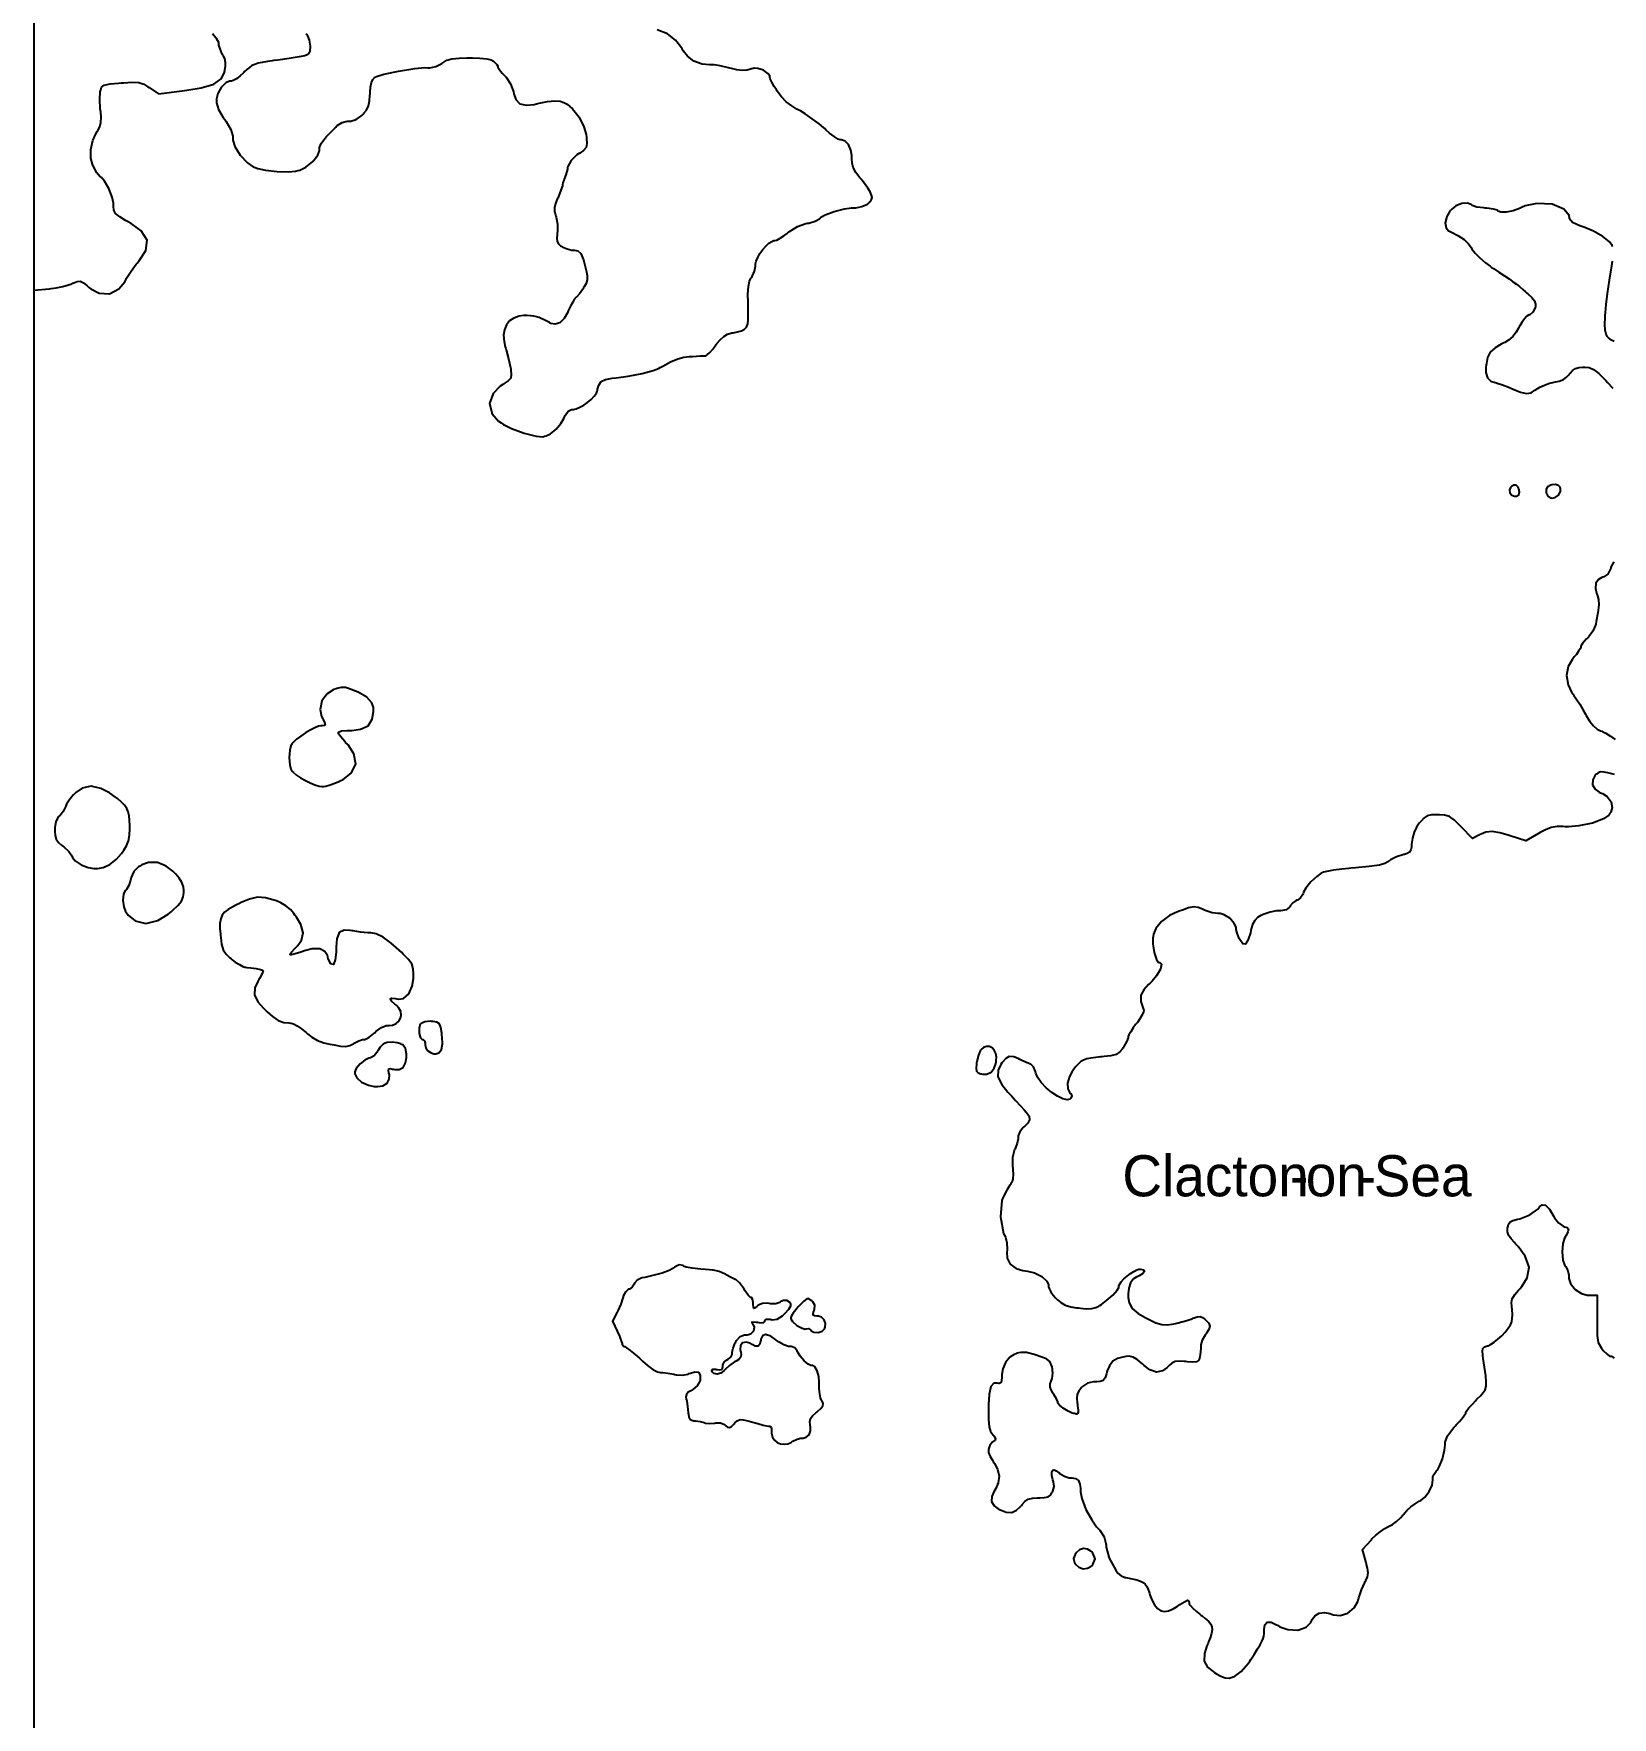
# Model space of a CAD drawing. Extents: x 0 to 24000, y 0 to 24000.
# Drawn here: x 0 to 2640, y 5774 to 8591 of the extents above; entities that cross this region are included whole.
import ezdxf

# ---------------------------------------------------------------- set-up
doc = ezdxf.new("R2010")
doc.units = 0
for name, color, linetype in [('01A-WaterbodyTidal', 7, 'Continuous'), ('01B-LandmassTidal', 7, 'Continuous'), ('xx-NamesPlacesXXX', 7, 'Continuous')]:
    doc.layers.add(name, color=color, linetype=linetype)

msp = doc.modelspace()

# ---------------------------------------------------------------- linework, layer by layer
at = {"layer": '01A-WaterbodyTidal'}
msp.add_lwpolyline([(0, 0), (24000, 0), (24000, 24000), (0, 24000)], close=True, dxfattribs=at)
at = {"layer": '01B-LandmassTidal'}
for points in [[(0, 8757.5), (0, 8161.3), (26.7, 8164), (29.5, 8164.2), (37.8, 8165.4), (48.9, 8167.6), (58.5, 8170.3), (63.8, 8172.2), (65.5, 8173), (67.3, 8173.9), (72.8, 8176.2), (78, 8176.7), (83.5, 8173.7), (89.7, 8168.6), (91.7, 8166.7), (95.5, 8163.5), (109.4, 8156.6), (126.9, 8155.6), (142.6, 8163.5), (152.4, 8175.2), (154.5, 8179.7), (155.4, 8181.6), (162.8, 8193.5), (171.3, 8205), (172.9, 8206.7), (177, 8211.6), (187.3, 8227.9), (189.8, 8245.3), (179.8, 8260.9), (162.9, 8273.2), (156.8, 8276.5), (153.5, 8278.3), (143.9, 8284), (136.8, 8289.7), (133.9, 8295.6), (133.3, 8301.9), (133.3, 8304), (133.3, 8307.3), (131.2, 8317), (125.8, 8331.4), (118.7, 8343.8), (113.5, 8350.1), (111.3, 8351.4), (110.5, 8351.8), (105.6, 8357.9), (100.4, 8367.1), (99.6, 8369), (98.2, 8372.2), (95.8, 8382.5), (95.7, 8396.8), (99.2, 8411.7), (104.1, 8423.1), (106.2, 8426.7), (107.4, 8428.6), (110.4, 8434.7), (112.5, 8442.1), (112.8, 8450.7), (112.1, 8459.2), (111.7, 8462), (111.4, 8465), (110.7, 8480.6), (111.3, 8493.3), (111.7, 8494.9), (112.1, 8496.5), (113.7, 8501.1), (118.1, 8504.6), (127.9, 8506.6), (141.7, 8507.9), (146.2, 8508.2), (150.7, 8508.6), (164.3, 8509.4), (175.6, 8508.8), (184, 8506.1), (191, 8501.9), (193.3, 8500.4), (208.6, 8489.8), (248.2, 8494.9), (256.2, 8495.9), (280.2, 8499.9), (301.2, 8506.2), (313.4, 8515.3), (318.6, 8524.8), (319.5, 8528.2), (319.9, 8530.1), (320.9, 8536), (321, 8542.4), (319.6, 8548.4), (317.3, 8553.3), (316.4, 8554.9), (315.5, 8556.4), (311.7, 8565.2), (309.7, 8571.6), (309.7, 8573.7), (309.7, 8575.7), (306.6, 8581.6), (299.2, 8590.6)], [(455.8, 8590.9), (456.7, 8589.4), (458, 8587.2), (460.6, 8579.9), (462.2, 8569.8), (461.6, 8561.1), (459.8, 8556.7), (458.7, 8556), (457.5, 8555.3), (453.5, 8553.8), (443.9, 8551.6), (427.5, 8549), (408.2, 8546.3), (401.8, 8545.5), (399.1, 8545.1), (390.8, 8544), (382.1, 8542.5), (375.2, 8541.1), (369.7, 8539.3), (365, 8537.2), (360.8, 8534.3), (356.5, 8530.6), (352.8, 8527.1), (351.6, 8525.9), (350.1, 8524.3), (345.3, 8520.1), (339.1, 8515.3), (333.6, 8512.1), (330.7, 8511), (329.7, 8511), (327.6, 8511), (321.2, 8508.2), (313.5, 8500.8), (307.9, 8490.4), (305.8, 8481.7), (305.8, 8478.8), (305.8, 8475.1), (309, 8464), (317.1, 8450.2), (319.5, 8447.1), (321.8, 8443.9), (329.9, 8430.2), (333.2, 8419.3), (333.2, 8415.7), (333.2, 8412.3), (336.6, 8401.8), (345.4, 8387.2), (357.4, 8374.7), (366.9, 8368), (370.5, 8366.7), (374.7, 8365.2), (387.8, 8362.3), (407.5, 8359.9), (426.4, 8359.6), (438.1, 8360.7), (441.8, 8361.6), (445.3, 8362.5), (455.1, 8367.5), (466.8, 8376.8), (475.1, 8387.6), (478.3, 8395.4), (478.3, 8398.1), (478.3, 8400.2), (481.1, 8406.7), (486.7, 8415), (488.1, 8416.5), (489.4, 8417.8), (497.6, 8426.2), (505.3, 8434.4), (506.5, 8435.7), (507.8, 8437.1), (515.9, 8442.1), (524.4, 8444.3), (527.3, 8444.3), (530.3, 8444.3), (539.3, 8447.1), (548.8, 8454), (550.8, 8456.1), (552.3, 8457.7), (556.5, 8462.9), (560, 8469.8), (561.9, 8478.3), (562.5, 8487.2), (562.6, 8490.2), (562.7, 8492.9), (563.3, 8501.2), (564.8, 8508.9), (567.1, 8514.1), (569.8, 8516.9), (570.8, 8517.6), (573.1, 8519.1), (585.4, 8522.7), (610.4, 8528), (637.7, 8532.2), (654, 8533.8), (659.4, 8533.7), (662.7, 8533.7), (672.8, 8535.9), (682.8, 8540.6), (684.5, 8541.9), (686, 8543.1), (691.2, 8546.2), (699.4, 8548.7), (711.4, 8549.9), (725, 8550.2), (729.6, 8550.2), (733.7, 8550.2), (746.1, 8549.9), (757.7, 8548.8), (765.3, 8546.9), (769, 8544.8), (769.9, 8543.9), (770.8, 8543.1), (774.4, 8539), (776.2, 8536.2), (776.2, 8535.3), (776.2, 8534.8), (777.2, 8533.1), (779.8, 8529.5), (783.7, 8524.8), (787.2, 8520.9), (788.4, 8519.6), (790, 8517.8), (797.5, 8506.6), (802.2, 8495.2), (802.5, 8493.3), (803, 8490), (806.3, 8480.6), (813.3, 8473.3), (824.5, 8471.1), (836.9, 8472.4), (840.9, 8473.3), (845.5, 8474.4), (859.3, 8477.1), (871.7, 8478.4), (880.6, 8477.5), (886.8, 8475.4), (888.7, 8474.5), (892.2, 8472.7), (901.2, 8464.9), (912.1, 8450.9), (920.3, 8434.6), (924, 8421.9), (924.4, 8417.6), (924.6, 8415), (925, 8406.9), (923.8, 8400.3), (919.5, 8395.3), (913.2, 8390.8), (911.1, 8389.4), (908.4, 8387.7), (899, 8378.7), (893.6, 8368.4), (893, 8365.9), (892.6, 8364.1), (889.8, 8354.5), (887.5, 8347.1), (887.2, 8346.3), (886.9, 8345.5), (885.3, 8341), (884.4, 8337.7), (884.4, 8336.5), (884.3, 8335.9), (881.8, 8328.6), (877.6, 8318), (876.6, 8315.7), (875.5, 8313.5), (872.7, 8306.5), (871, 8299.5), (871.3, 8293), (872.8, 8287.4), (873.4, 8285.5), (874.1, 8283.7), (876.2, 8271.8), (876.2, 8259.2), (875.8, 8256.9), (875.5, 8254.9), (874.9, 8248.7), (875.5, 8243), (877.8, 8238.9), (881.2, 8235.8), (882.5, 8235), (883.7, 8234.1), (892.2, 8230.5), (899.9, 8228.7), (902.4, 8228.7), (904.3, 8228.7), (910, 8227.5), (915.3, 8222.8), (919.5, 8212.5), (923, 8199.1), (924, 8194.6), (924.5, 8192.4), (925.6, 8185.8), (925.7, 8178.9), (923.8, 8172.5), (920.8, 8166.9), (919.7, 8165.2), (918.6, 8163.4), (912.8, 8155.3), (907.8, 8149.9), (907.1, 8149.5), (906.6, 8149.1), (904.8, 8146.8), (901.6, 8141.7), (897.9, 8134.9), (895.1, 8129.1), (894.2, 8127.2), (892.8, 8123.8), (887.5, 8114.3), (880.2, 8106.7), (872, 8104.4), (864.9, 8106), (862.9, 8107.2), (861.7, 8107.7), (854.7, 8111.1), (847.9, 8114.5), (846.8, 8115), (845.7, 8115.6), (836.3, 8117.9), (825.6, 8118.9), (822.1, 8118.9), (819.5, 8118.9), (811.8, 8117.9), (803.1, 8114.8), (796.1, 8110), (790.8, 8103.4), (787.4, 8095.4), (786, 8086), (786.7, 8075.5), (788.6, 8066.8), (789.5, 8064), (790.3, 8061.6), (794.2, 8046.7), (797.4, 8032.2), (797.8, 8029.9), (798.1, 8027.6), (798.8, 8020.6), (797.8, 8014.4), (793.5, 8009.6), (787, 8005.1), (784.8, 8003.7), (780.2, 8000.7), (768.3, 7988.5), (762.1, 7971.7), (766.7, 7954.8), (777.7, 7942.3), (782.1, 7939.4), (786, 7936.6), (799.1, 7930.2), (820.3, 7922.3), (840.5, 7917.5), (851.5, 7916.2), (854.6, 7917), (857.2, 7917.7), (864.4, 7921.4), (873.8, 7928.7), (881.9, 7938.4), (886.8, 7946.6), (887.9, 7949.6), (888.9, 7951.7), (894.2, 7959.1), (899.8, 7962.1), (901.7, 7962.1), (903, 7962.1), (907.1, 7963), (913.3, 7965.5), (920, 7969.1), (926.5, 7973.7), (932.5, 7978.7), (937.5, 7984), (941.1, 7989), (942.7, 7992.3), (942.8, 7993.5), (943.2, 7995.8), (945.2, 8002.6), (949.4, 8008.6), (956.6, 8012.3), (964.8, 8013.9), (967.5, 8014.3), (974.3, 8015), (994.5, 8017.9), (1017.7, 8022.2), (1035.9, 8027), (1045.1, 8030.3), (1047.9, 8031.9), (1052.1, 8034.4), (1065.1, 8041.4), (1077.1, 8046.9), (1087.5, 8049.6), (1096.6, 8050.5), (1099.6, 8050.7), (1102.3, 8050.8), (1114.7, 8051.5), (1121.6, 8051.9), (1123.9, 8051.9), (1124.5, 8052), (1126.6, 8053.5), (1130.8, 8057.4), (1135.9, 8063), (1139.9, 8068.2), (1141.2, 8069.9), (1142.8, 8072.1), (1148, 8078.4), (1154.2, 8084.2), (1160.6, 8087.9), (1166, 8089.6), (1167.8, 8089.9), (1170.1, 8090.3), (1177.1, 8091.7), (1184, 8093.6), (1189, 8096.2), (1192.3, 8099.8), (1194.2, 8105.1), (1195.1, 8112.6), (1195.2, 8122.8), (1195, 8132.8), (1194.9, 8136.2), (1194.8, 8140.8), (1194.7, 8154.6), (1195.5, 8167.5), (1197.4, 8176.3), (1199.7, 8181.4), (1200.8, 8182.8), (1201.7, 8184.3), (1205.4, 8193.5), (1207.5, 8201.7), (1207.5, 8204.4), (1207.5, 8205.8), (1208.4, 8209.9), (1210.9, 8216.3), (1214.7, 8222.9), (1219.3, 8229.4), (1224.4, 8235.3), (1229.6, 8240), (1234.5, 8243.2), (1237.7, 8244.4), (1238.8, 8244.4), (1239.8, 8244.4), (1242.8, 8245.4), (1248.4, 8248.3), (1254.9, 8252.5), (1260, 8256.3), (1261.6, 8257.7), (1264, 8259.7), (1277.7, 8267.9), (1291.5, 8273), (1294.1, 8273.4), (1296.3, 8273.8), (1307, 8276.9), (1314.3, 8280.8), (1314.9, 8281.6), (1316.3, 8283.5), (1323.7, 8287.6), (1338.7, 8293.2), (1356, 8297.6), (1367.8, 8299.3), (1371.7, 8299.3), (1375.1, 8299.3), (1385.2, 8301.4), (1394.6, 8305.6), (1396, 8306.7), (1396.9, 8307.5), (1399.4, 8309.9), (1401.5, 8313.1), (1402.2, 8316.6), (1401.5, 8320.7), (1399.1, 8325.8), (1395.2, 8332.1), (1389.5, 8339.9), (1383.8, 8347.1), (1381.9, 8349.5), (1380.1, 8351.7), (1375.1, 8358.6), (1370.9, 8366.5), (1368.8, 8374.4), (1368.2, 8381.3), (1368.2, 8383.6), (1368.2, 8386.6), (1366.8, 8395.7), (1363, 8405), (1357.1, 8410.9), (1351.3, 8413), (1349.4, 8413), (1348.3, 8413), (1345.3, 8414.4), (1338.9, 8418.4), (1331.2, 8424.4), (1325, 8429.8), (1323.1, 8431.8), (1320.8, 8433.9), (1313.5, 8439.9), (1302.1, 8448.4), (1290.3, 8456.3), (1282.3, 8461.3), (1279.6, 8462.7), (1276.6, 8464.3), (1268, 8469.7), (1258.6, 8476.8), (1250.7, 8484.9), (1245.2, 8492), (1243.5, 8494.5), (1242.2, 8496.5), (1238.6, 8502.5), (1234.6, 8509.7), (1231.9, 8515.2), (1231, 8517.6), (1231, 8518.4), (1231, 8519.9), (1227.9, 8524.1), (1220.4, 8529.3), (1211.3, 8532.5), (1205, 8533.1), (1203.1, 8532.5), (1200.7, 8531.7), (1193.1, 8529.7), (1184.8, 8528.9), (1175.8, 8530), (1167.2, 8532.1), (1164.3, 8532.9), (1161.9, 8533.7), (1148.4, 8536.8), (1138.3, 8538.4), (1134.9, 8538.4), (1130.6, 8538.4), (1117.8, 8539.8), (1104.3, 8544.4), (1093.6, 8552.8), (1086.3, 8562.1), (1084.4, 8565.4), (1082, 8569.3), (1073.6, 8579.9), (1060.3, 8590.1), (1042.6, 8596.8)], [(2640.7, 8234.2), (2640.1, 8236.5), (2635.5, 8242.5), (2624.7, 8251.4), (2609.1, 8260), (2594.4, 8266.2), (2589.4, 8267.9), (2585.8, 8269.1), (2573.9, 8274.9), (2568.8, 8281), (2568.6, 8282.4), (2568, 8286.3), (2559.2, 8297), (2539.6, 8305.4), (2514.3, 8306.7), (2494.3, 8302.4), (2488.2, 8299.7), (2484.9, 8298.1), (2474.7, 8294.4), (2462.8, 8291.8), (2453.7, 8291.8), (2449.3, 8293.5), (2448.6, 8294.6), (2448.3, 8295.1), (2441.7, 8297.2), (2430.5, 8298.7), (2427.8, 8298.9), (2425.3, 8299), (2413.6, 8300.5), (2406, 8303), (2405.5, 8303.6), (2404, 8304.9), (2397.9, 8307.3), (2388.5, 8306.7), (2378.7, 8302.5), (2371.7, 8297.1), (2369.8, 8294.9), (2367.9, 8292.6), (2363.4, 8284.6), (2360.9, 8274.3), (2362.3, 8265.6), (2366.2, 8260.9), (2367.9, 8260.1), (2371.5, 8258.3), (2382.2, 8252.8), (2392.4, 8246.1), (2399.8, 8239), (2404.3, 8232.9), (2405.5, 8230.6), (2406.6, 8228.8), (2410.8, 8223.6), (2418.6, 8215.6), (2428, 8207.4), (2435.8, 8201.5), (2438.4, 8199.7), (2441.4, 8197.7), (2450.5, 8191.8), (2460.2, 8185.4), (2467.9, 8180.2), (2474.2, 8175.7), (2479.8, 8171.6), (2485, 8167.5), (2490.5, 8162.8), (2495.3, 8158.7), (2496.8, 8157.3), (2499, 8155.4), (2505.5, 8149.4), (2510.3, 8143.5), (2511.9, 8138.2), (2511.7, 8133.7), (2511.3, 8132.3), (2510.9, 8130.9), (2507.3, 8124.6), (2502.2, 8120.4), (2501.1, 8120.1), (2500.2, 8119.8), (2497.6, 8117.9), (2493.4, 8113.4), (2488.8, 8107.2), (2485.6, 8101.9), (2484.7, 8100.1), (2483.5, 8097.8), (2479.5, 8091), (2473.7, 8083.8), (2466.7, 8077.8), (2460.3, 8073.9), (2458, 8072.7), (2454.5, 8070.9), (2444.2, 8065), (2436.1, 8057.9), (2431.8, 8049), (2429.8, 8039.1), (2429.4, 8035.8), (2429, 8032.8), (2428.8, 8023.5), (2431.3, 8014.8), (2437.1, 8009.3), (2444.2, 8006.8), (2446.7, 8006.4), (2447.6, 8006.2), (2456.7, 8003.4), (2468.3, 7998.9), (2470.6, 7997.8), (2474.6, 7996.1), (2486.7, 7991.1), (2496.9, 7988.5), (2504.5, 7990), (2510.9, 7994), (2512.9, 7995.4), (2514.4, 7996.5), (2519.3, 7999.3), (2527.1, 8002.8), (2535.4, 8005.7), (2541.1, 8007.3), (2543.1, 8007.6), (2545.3, 8007.9), (2551.7, 8009.4), (2558.5, 8012.1), (2563.9, 8016), (2567.5, 8019.9), (2568.6, 8021.3), (2569.7, 8022.8), (2573.5, 8026.9), (2578.5, 8030.4), (2584.5, 8032.2), (2590.5, 8032.7), (2592.5, 8032.7), (2594.7, 8032.7), (2601.4, 8032), (2609, 8029), (2617.6, 8022.3), (2626.5, 8013.4), (2629.3, 8010.3), (2632.3, 8007.2), (2641.1, 7997.5)], [(2643.6, 8075.8), (2639.2, 8077.9), (2633.9, 8081.9), (2632.9, 8082.9), (2631.9, 8083.9), (2629.8, 8087.8), (2628.2, 8094.5), (2627.9, 8104.5), (2628.3, 8115.6), (2628.6, 8119.3), (2628.8, 8123.9), (2629.9, 8137.4), (2632, 8155.8), (2635.4, 8178.5), (2639.3, 8202), (2640.7, 8209.9)], [(2642.9, 7707.2), (2638.1, 7698.3), (2637.6, 7696.3), (2637, 7694.2), (2632.7, 7686.3), (2626.3, 7681.8), (2624.6, 7681.4), (2622.6, 7680.9), (2617.1, 7677.6), (2613, 7671.2), (2612.2, 7662.5), (2613.9, 7654.5), (2614.8, 7652), (2615.6, 7650.2), (2617.2, 7644.2), (2617.8, 7635), (2616.3, 7621.9), (2613.5, 7607.4), (2612.5, 7602.6), (2612.2, 7601), (2607.5, 7590.8), (2600.3, 7580.9), (2598.8, 7579.5), (2597.2, 7578), (2590.7, 7570.5), (2587.4, 7565.8), (2587.4, 7564.2), (2587.4, 7563.5), (2586.5, 7561.5), (2584, 7557.3), (2580.3, 7552.1), (2576.8, 7547.9), (2575.6, 7546.6), (2572.9, 7543.3), (2566.7, 7532.1), (2563.6, 7516.9), (2566.3, 7501.3), (2572.2, 7489), (2574.9, 7485.4), (2576.2, 7483.6), (2580.1, 7478), (2586, 7468.7), (2591.8, 7458.9), (2595.6, 7452.1), (2596.8, 7449.7), (2598.2, 7447.2), (2602.9, 7439.8), (2608.8, 7432.5), (2615.2, 7427.3), (2620.7, 7424.3), (2622.7, 7423.5), (2624.4, 7422.8), (2629.4, 7420.2), (2637.2, 7415.5), (2644.9, 7410)], [(2644.1, 7351.5), (2637.4, 7352.8), (2635.2, 7353.3), (2633.1, 7353.8), (2626.7, 7355.2), (2620.9, 7355.5), (2616.7, 7354.1), (2613.7, 7351.8), (2612.9, 7351), (2611.2, 7349.1), (2607.5, 7342.2), (2607.1, 7334), (2611.5, 7326.6), (2618.3, 7321.9), (2620.7, 7320.8), (2623.7, 7319.6), (2631.8, 7314.2), (2638.3, 7305.7), (2639.9, 7296.1), (2637.8, 7288.4), (2636.4, 7286.3), (2634.5, 7283.4), (2625.4, 7277.3), (2607, 7269.9), (2584.6, 7265.1), (2567.3, 7263.7), (2561.5, 7263.9), (2558.2, 7264), (2548.3, 7264), (2538.1, 7262.5), (2528.5, 7258.9), (2519.7, 7254.2), (2516.8, 7252.5), (2495.7, 7240), (2471, 7248.2), (2466.3, 7249.8), (2452.3, 7253.8), (2439.2, 7256), (2428.9, 7254.7), (2420.9, 7251.5), (2418.4, 7250.2), (2406.3, 7244.3), (2387.5, 7263.9), (2384.8, 7266.7), (2376.4, 7275), (2368.2, 7281), (2359.9, 7283.4), (2351.5, 7283.9), (2348.7, 7283.9), (2346, 7283.9), (2338.1, 7283.5), (2330.9, 7281.8), (2325.1, 7278.1), (2320.6, 7273.4), (2319.3, 7271.8), (2317.5, 7269.7), (2312.9, 7263.3), (2308.7, 7254.7), (2306.1, 7244.6), (2304.7, 7234.4), (2304.4, 7231), (2304.2, 7229.5), (2303.3, 7225.2), (2301.1, 7221.3), (2297.3, 7218.9), (2292.9, 7217.6), (2291.4, 7217.2), (2289.7, 7216.9), (2279.5, 7213.2), (2269.4, 7208.2), (2267.9, 7207.1), (2265.9, 7205.8), (2259.9, 7202.3), (2250.7, 7199.5), (2233.9, 7197.3), (2210.9, 7195.2), (2203.2, 7194.5), (2199.4, 7194.2), (2188, 7192.9), (2174.1, 7191), (2162.9, 7189), (2157.5, 7187.7), (2156.2, 7187.1), (2153.5, 7185.9), (2146.3, 7180.8), (2136.3, 7171.6), (2128, 7161.3), (2123.9, 7154.3), (2123.2, 7151.8), (2122.8, 7150.6), (2119, 7145), (2113.7, 7141.1), (2112.6, 7140.8), (2111.7, 7140.4), (2106.2, 7136.7), (2101.8, 7131.7), (2101.3, 7130.6), (2100.5, 7129.3), (2094.6, 7125), (2085.5, 7123.2), (2082.5, 7123.2), (2078.9, 7123.2), (2068.2, 7121.1), (2056.1, 7117.1), (2054.2, 7116.1), (2052.4, 7115.2), (2047.1, 7112), (2042.2, 7107.1), (2038.7, 7100.3), (2036.4, 7092.8), (2035.8, 7090.2), (2034.9, 7086.4), (2031.3, 7075), (2027, 7067.6), (2022.5, 7067.9), (2018.4, 7073.4), (2017.4, 7075.4), (2016.5, 7077), (2012.9, 7085.7), (2011.1, 7091.8), (2011.1, 7093.8), (2011.1, 7095.9), (2008, 7102.2), (2000.5, 7110.6), (1991.1, 7116.7), (1984.5, 7118.8), (1982.5, 7118.5), (1981.2, 7118.4), (1971.3, 7120), (1959.5, 7123.8), (1957.4, 7124.8), (1955, 7125.8), (1947.9, 7128.7), (1940.4, 7129.8), (1931.5, 7128.1), (1921.2, 7124.4), (1917.8, 7123.2), (1913.2, 7121.5), (1899.8, 7115.1), (1886.2, 7105.3), (1877.1, 7093.8), (1873, 7083.9), (1872.3, 7080.4), (1871.8, 7077.4), (1872.1, 7067.8), (1874.3, 7053.5), (1878.1, 7041.8), (1881.4, 7036.9), (1882.5, 7036.9), (1883.5, 7036.9), (1886.4, 7033.7), (1884.6, 7025.6), (1878.1, 7014.5), (1870.5, 7005.2), (1867.6, 7002.4), (1864.8, 6999.8), (1856.9, 6991.2), (1851.9, 6981.9), (1852, 6971.7), (1855, 6961.5), (1856.3, 6958.1), (1856.5, 6957.3), (1856.1, 6954.4), (1854.1, 6949), (1850.1, 6942.2), (1846, 6936.5), (1844.5, 6934.6), (1843.1, 6932.9), (1839.2, 6927.6), (1834.8, 6920.9), (1831.9, 6915.6), (1830.8, 6913.1), (1830.8, 6912.3), (1830.8, 6910.5), (1828.2, 6905), (1823.3, 6896.1), (1822.2, 6894.2), (1820.9, 6892.4), (1816.6, 6887), (1810.7, 6882.8), (1801.6, 6880.5), (1790.6, 6879.2), (1786.9, 6878.9), (1784.3, 6878.7), (1776.4, 6878), (1768.1, 6876.8), (1761.5, 6875.4), (1756.1, 6873.5), (1751.6, 6870.9), (1747.4, 6867.3), (1743.3, 6862.6), (1739.8, 6858.1), (1738.6, 6856.6), (1736.8, 6854.1), (1732.3, 6845.7), (1729.3, 6834.9), (1729.7, 6825.4), (1732.2, 6819.5), (1733.5, 6818.2), (1734.4, 6817.3), (1736.2, 6813.6), (1734.7, 6809.9), (1733.9, 6809.2), (1733, 6808.2), (1728.6, 6807.1), (1721.1, 6808.5), (1712.2, 6812.8), (1702.7, 6819.1), (1693.5, 6827.1), (1685.3, 6836), (1679.1, 6845.1), (1676, 6851.6), (1675.5, 6853.8), (1675.2, 6855.4), (1672.1, 6862.4), (1667.8, 6866.6), (1666.9, 6866.8), (1665.9, 6867.1), (1658.8, 6870), (1650.7, 6873.8), (1649.3, 6874.6), (1646.8, 6875.9), (1639.1, 6878.9), (1631.7, 6879.5), (1625.7, 6876.2), (1620.9, 6870.7), (1619.5, 6868.7), (1617.5, 6866), (1613, 6856.7), (1612.6, 6845.5), (1619.2, 6832.7), (1629.5, 6819.9), (1633.2, 6815.8), (1635.4, 6813.4), (1642.2, 6806), (1650.3, 6797), (1656.7, 6790), (1659.8, 6786.5), (1660.6, 6785.6), (1661.9, 6784.2), (1664.8, 6779.4), (1665.5, 6773.7), (1662.7, 6768), (1658, 6763.1), (1656.3, 6761.7), (1654.9, 6760.7), (1649.2, 6753.5), (1646.5, 6746.7), (1646.5, 6744.5), (1646.5, 6741.9), (1644.7, 6734.2), (1641.4, 6725.2), (1640.6, 6723.7), (1639.7, 6721.7), (1637, 6710.4), (1637.1, 6695.9), (1637.5, 6692.3), (1637.7, 6689.9), (1638.2, 6682.4), (1637.9, 6675), (1636.4, 6669.5), (1634.4, 6666.2), (1633.6, 6665.3), (1632.8, 6664.4), (1627.4, 6656), (1621.9, 6645.1), (1621, 6642.9), (1619.3, 6638.6), (1616.8, 6611.1), (1622.3, 6583.1), (1624.6, 6578.6), (1625.3, 6577.3), (1627.8, 6567.7), (1628.3, 6557.3), (1628.1, 6555.5), (1627.6, 6552.3), (1628.2, 6542.1), (1633.2, 6531.9), (1643.2, 6524.9), (1654.4, 6521.5), (1658.3, 6521), (1662.2, 6520.5), (1673.8, 6517.3), (1686.3, 6511.3), (1694.5, 6503.7), (1697.5, 6497.3), (1697.5, 6495.1), (1697.5, 6494.1), (1698.5, 6491.1), (1701.3, 6485.8), (1705.4, 6480), (1709.1, 6475.7), (1710.4, 6474.4), (1712.2, 6472.6), (1717.8, 6467.8), (1725.4, 6463.4), (1734.7, 6460.6), (1744.4, 6459.1), (1747.7, 6458.7), (1750.8, 6458.3), (1760.4, 6457.5), (1769.6, 6457.7), (1776.6, 6459.3), (1781.5, 6461.7), (1783, 6462.6), (1786, 6464.6), (1794.6, 6471.1), (1804.9, 6480.2), (1812.3, 6488.5), (1815.1, 6492.9), (1815.1, 6494.3), (1815.1, 6495.3), (1816.2, 6498), (1819.1, 6502.4), (1823.4, 6507.2), (1828.7, 6512), (1834.4, 6516.3), (1840.1, 6520), (1845.3, 6522.5), (1848.5, 6523.4), (1849.6, 6523.4), (1851.3, 6523.4), (1856.2, 6522.3), (1857.9, 6519.7), (1854.8, 6515.9), (1848.9, 6512.5), (1846.9, 6511.6), (1844.9, 6510.8), (1839.4, 6507.2), (1834.4, 6500.8), (1831.6, 6491.6), (1830.8, 6482.2), (1830.8, 6479.1), (1830.8, 6476.2), (1832.2, 6467.4), (1837.3, 6458.1), (1847.3, 6449.6), (1859.2, 6442.7), (1863.3, 6440.7), (1866.7, 6438.9), (1877, 6434), (1886.7, 6430.8), (1895.7, 6430.4), (1904.4, 6431.8), (1907.2, 6432.4), (1909.9, 6432.9), (1924.6, 6436.7), (1937.6, 6440.8), (1939.4, 6441.4), (1941, 6442.2), (1946.2, 6444), (1951, 6444.5), (1955.1, 6442.9), (1958.7, 6440.2), (1959.7, 6439.1), (1961.3, 6437.8), (1965.5, 6433.2), (1967.4, 6428.3), (1965.6, 6422.6), (1961.6, 6416.7), (1960.1, 6414.8), (1959.1, 6413.4), (1954.6, 6404.7), (1952.3, 6397), (1952.3, 6394.4), (1952.3, 6392), (1951.6, 6384.7), (1950.2, 6376.8), (1949.9, 6375.6), (1949.6, 6374.4), (1948, 6370.8), (1944.8, 6368.4), (1938.4, 6368), (1930, 6368.6), (1927.2, 6368.9), (1924.5, 6369.2), (1916.2, 6369.8), (1909, 6369.1), (1903.5, 6366.4), (1899.2, 6362.5), (1897.8, 6361.1), (1895.7, 6358.9), (1888.1, 6353.5), (1878.1, 6351.6), (1867, 6355.3), (1857.2, 6362.3), (1854.3, 6365), (1852.2, 6366.9), (1845.6, 6372.5), (1838.8, 6376.5), (1832.4, 6377.9), (1826.4, 6377.5), (1824.5, 6377.2), (1821.6, 6376.6), (1812.9, 6374.2), (1804.9, 6369.6), (1799.2, 6362), (1795.6, 6353.4), (1794.7, 6350.5), (1794.1, 6348.4), (1792, 6342.1), (1788.8, 6337.6), (1783.9, 6335.6), (1777.9, 6335.2), (1775.9, 6335.2), (1772.6, 6335.2), (1762.8, 6333), (1754, 6327.2), (1752.4, 6325.4), (1751.2, 6324.1), (1747.9, 6319.8), (1745.5, 6314.4), (1744.9, 6307.5), (1745.4, 6300.4), (1745.7, 6298), (1746.1, 6295.4), (1747.1, 6287.9), (1746.8, 6282.8), (1744.4, 6281.3), (1740.6, 6281.9), (1739.4, 6282.3), (1737, 6283), (1730, 6286.1), (1721.6, 6291), (1715.5, 6296.1), (1713.2, 6299.2), (1713.2, 6300.3), (1713.2, 6301.9), (1710.9, 6306.5), (1706.4, 6314), (1705.3, 6315.6), (1704.3, 6317), (1701.6, 6321.5), (1699.9, 6326.5), (1700.1, 6331.6), (1701.6, 6336.4), (1702.2, 6337.9), (1703.2, 6340.7), (1704.7, 6349.5), (1703.6, 6360.2), (1699.4, 6368.9), (1694.3, 6373.3), (1692.4, 6374), (1687.7, 6375.8), (1673.4, 6380.7), (1660.3, 6384.2), (1650.8, 6384.5), (1644.5, 6383.1), (1642.6, 6382.2), (1639.9, 6381.1), (1632.6, 6376.2), (1625.3, 6367.7), (1620.7, 6357), (1619.1, 6347.7), (1619.1, 6344.6), (1619.1, 6342), (1617.9, 6334.1), (1614.6, 6332.2), (1614, 6332.4), (1612.2, 6333.1), (1606.1, 6333.2), (1601, 6327.5), (1598.1, 6314), (1597.2, 6297), (1597.1, 6291.3), (1597.1, 6286.5), (1597.1, 6271.9), (1598.1, 6259.6), (1600.4, 6251.9), (1603.4, 6247.5), (1604.6, 6246.2), (1605.7, 6244.9), (1608.8, 6239.8), (1608.3, 6237.2), (1608.1, 6237.2), (1606.9, 6237.2), (1603.2, 6234.4), (1599.3, 6228.8), (1598.7, 6227.4), (1598.1, 6226.1), (1596.9, 6221.9), (1597.1, 6216.7), (1599.7, 6210.5), (1603.6, 6204), (1605, 6201.9), (1606.9, 6198.8), (1611.9, 6189), (1614.7, 6177.5), (1613.1, 6166.2), (1609, 6156.7), (1607.3, 6153.7), (1605.8, 6151.2), (1602.5, 6143.2), (1602.2, 6134.7), (1606.5, 6127.7), (1613.1, 6122.8), (1615.6, 6121.5), (1618.2, 6120.2), (1626.6, 6117), (1635.8, 6116.5), (1644, 6120.2), (1650.2, 6126), (1652, 6128.2), (1653.4, 6129.9), (1657.8, 6134.8), (1663.4, 6138.6), (1670.4, 6140.5), (1678.1, 6141.1), (1680.6, 6141.1), (1683, 6141.1), (1690.3, 6141.5), (1696.6, 6142.9), (1700.7, 6145.8), (1703.1, 6149.3), (1703.8, 6150.6), (1704.6, 6152.2), (1706.6, 6160.2), (1705.5, 6168.1), (1704.9, 6169.7), (1704.3, 6171.1), (1702.8, 6178.5), (1703.1, 6184.4), (1703.4, 6185), (1703.6, 6185.7), (1704.8, 6187.6), (1706.9, 6188), (1710.4, 6186.4), (1714.3, 6183.7), (1715.5, 6182.7), (1717, 6181.5), (1725.4, 6176.8), (1732.1, 6174.5), (1734.3, 6174.5), (1736.3, 6174.5), (1742.4, 6173.5), (1747.4, 6170.3), (1750, 6164.2), (1750.8, 6157.2), (1750.8, 6154.9), (1750.8, 6151.1), (1753.3, 6139.7), (1760, 6121.8), (1769.7, 6104.2), (1777.8, 6092.8), (1781, 6089.4), (1783.1, 6087), (1790.3, 6076), (1793.4, 6064.5), (1793.5, 6062), (1793.7, 6058.6), (1798.9, 6040.4), (1810, 6019.8), (1813.1, 6015.3), (1813.7, 6014.5), (1818.8, 6010.7), (1825.5, 6008), (1826.9, 6007.8), (1829.4, 6007.4), (1837, 6005.8), (1844.9, 6003.9), (1851, 6001.8), (1855.6, 5999.4), (1859, 5996.4), (1861.7, 5992.6), (1863.9, 5987.8), (1865.6, 5983.1), (1866.1, 5981.6), (1867, 5978.8), (1870.4, 5970.4), (1874.8, 5961.9), (1879.7, 5955.8), (1885.1, 5952.3), (1891.1, 5951), (1897.9, 5952.1), (1905.7, 5955.4), (1912.5, 5959.4), (1914.7, 5960.8), (1917.1, 5962.5), (1924.6, 5967.3), (1930, 5970), (1932.2, 5969), (1932.7, 5965.8), (1932.7, 5964.7), (1932.7, 5963.9), (1934.3, 5961.4), (1938.5, 5956.5), (1944.8, 5950.7), (1950.4, 5946.2), (1952.3, 5944.7), (1954.1, 5943.4), (1959.6, 5939.3), (1965, 5934.5), (1968.7, 5930), (1970.7, 5925.3), (1971.1, 5920.1), (1970.1, 5914.1), (1967.7, 5906.7), (1965, 5899.9), (1964.1, 5897.7), (1962.2, 5893.5), (1958, 5880.4), (1957.6, 5867.7), (1963.4, 5857.7), (1972.5, 5850.3), (1975.8, 5848.3), (1978.3, 5846.8), (1985.8, 5842.6), (1993, 5839.8), (1999.3, 5839.6), (2004.7, 5841), (2006.4, 5841.6), (2008.6, 5842.4), (2019.7, 5850.4), (2031.4, 5864.2), (2033.9, 5867.9), (2035.7, 5870.7), (2041.3, 5879.2), (2047.1, 5888.2), (2051.4, 5895.2), (2054.4, 5900.8), (2056.3, 5905.5), (2057.5, 5909.7), (2058, 5913.9), (2058.2, 5917.3), (2058.2, 5918.5), (2058.2, 5921), (2059.3, 5928.4), (2062.9, 5933.2), (2069.7, 5932.9), (2077.6, 5929.4), (2080.1, 5927.9), (2084.1, 5925.5), (2097.5, 5920.8), (2114.3, 5919.8), (2128.3, 5924.8), (2136, 5932.3), (2137.3, 5935.3), (2138.3, 5937.6), (2142.7, 5943.7), (2149.9, 5948.2), (2159.2, 5949), (2167.9, 5947.3), (2170.7, 5946.3), (2174, 5945.1), (2185.2, 5944.1), (2198.2, 5948), (2208.7, 5957.2), (2214.6, 5967.7), (2215.7, 5971.4), (2216.4, 5973.7), (2221.1, 5987.2), (2226.2, 5999.4), (2227.1, 6001.2), (2228.1, 6003), (2230.6, 6008.7), (2231.9, 6015.4), (2231, 6023.2), (2228.7, 6031.7), (2227.9, 6034.5), (2222.4, 6054.9), (2237.3, 6071), (2238.9, 6072.8), (2244.2, 6077.8), (2252, 6084.4), (2259.6, 6089.8), (2264.6, 6092.6), (2266.3, 6093.3), (2268, 6094), (2272.7, 6096.7), (2279.6, 6101.6), (2286.1, 6107.5), (2290.2, 6112.1), (2291.4, 6113.7), (2292.7, 6115.3), (2296.9, 6119.8), (2303.6, 6126), (2310.6, 6131.3), (2315.5, 6134.4), (2317.3, 6135.3), (2319.9, 6136.6), (2326.8, 6142.2), (2334.1, 6151.5), (2338.8, 6162.4), (2340.4, 6171.4), (2340.4, 6174.5), (2340.4, 6176.1), (2342.2, 6180.8), (2345.5, 6185.6), (2346.3, 6186.2), (2347.9, 6187.6), (2351.5, 6193.9), (2356.3, 6206.4), (2359.8, 6220.6), (2361, 6229.8), (2360.8, 6232.9), (2360.6, 6234.4), (2364.5, 6244.6), (2374.7, 6258), (2377.7, 6261.1), (2379.4, 6263), (2384.6, 6268.6), (2390.2, 6275.4), (2393.9, 6280.6), (2395.3, 6282.7), (2395.3, 6283.4), (2395.3, 6284.1), (2396.7, 6286.3), (2400.6, 6291.4), (2406.4, 6298), (2411.6, 6303.6), (2413.3, 6305.4), (2415, 6307), (2419.9, 6311.9), (2424.6, 6317.1), (2427.7, 6322), (2429.4, 6327.7), (2429.6, 6335.1), (2428.7, 6345.4), (2426.8, 6359.6), (2424.6, 6374), (2423.9, 6378.7), (2423.7, 6380.6), (2423.2, 6386.3), (2424, 6390.9), (2426.5, 6393.6), (2430.1, 6394.9), (2431.4, 6395.2), (2432.7, 6395.6), (2436.6, 6397.4), (2442.6, 6401.3), (2449, 6406.4), (2455.4, 6412.3), (2461.3, 6418.5), (2466.4, 6424.8), (2470.1, 6430.6), (2471.8, 6434.3), (2472.1, 6435.6), (2472.5, 6436.9), (2473.4, 6446.6), (2472.8, 6457.5), (2472.5, 6459.5), (2472.2, 6461.5), (2471.6, 6467.5), (2473, 6474.1), (2477.3, 6481.3), (2483.4, 6488.5), (2485.5, 6490.8), (2489.2, 6494.8), (2498.1, 6508.9), (2501.2, 6526.9), (2494.7, 6545.6), (2482.9, 6561.4), (2478.4, 6566.1), (2476.5, 6568), (2471.1, 6574.2), (2466.7, 6580.6), (2464.8, 6586.3), (2464.8, 6590.6), (2465.1, 6592), (2465.4, 6593.7), (2466.7, 6598.8), (2469.3, 6602.9), (2474.1, 6605.3), (2480.3, 6606.9), (2482.3, 6607.3), (2485.9, 6607.8), (2502.5, 6614.3), (2515.6, 6624.1), (2517.6, 6626.5), (2518.7, 6627.9), (2523.1, 6631.2), (2528.7, 6630.6), (2535, 6624.2), (2540.9, 6614.8), (2542.7, 6611.6), (2543.7, 6609.6), (2550.5, 6601), (2557.9, 6595.5), (2559.2, 6595.1), (2560.6, 6594.7), (2564.9, 6593.4), (2567.1, 6590.8), (2566, 6586.2), (2563, 6580.2), (2561.9, 6578.3), (2560.4, 6575.6), (2557.7, 6566.5), (2556.3, 6552.4), (2557.7, 6538.9), (2560.3, 6530.9), (2561.9, 6528.9), (2562.7, 6527.9), (2566, 6520.6), (2567.8, 6513.6), (2567.8, 6511.2), (2567.8, 6508.3), (2570.6, 6499.8), (2578.1, 6489.9), (2588.8, 6482.9), (2598, 6480.2), (2601.1, 6480.2), (2614.8, 6480.2), (2615.2, 6455.9), (2615.2, 6450.4), (2615.2, 6433.8), (2615.2, 6420.1), (2615.2, 6415.6), (2615.1, 6412.7), (2616.9, 6401.1), (2622.2, 6391.3), (2623.9, 6389.3), (2625.2, 6387.7), (2631.8, 6381.4), (2635.8, 6378.3), (2637.2, 6378.3), (2638.7, 6378.3), (2643.2, 6375)]]:
    msp.add_lwpolyline(points, dxfattribs=at)
for points in [[(2471, 7832.4), (2470, 7831.4), (2468.1, 7827.3), (2468.8, 7822.4), (2472.4, 7818.6), (2476.9, 7817.1), (2478.4, 7817.1), (2479.8, 7817.1), (2484, 7819), (2485, 7824.1), (2484.7, 7825.7), (2484.4, 7827.3), (2482.8, 7831.8), (2479.6, 7835.1), (2475.5, 7835.3), (2471.9, 7833.3)], [(2533.3, 7833.1), (2532.1, 7832.4), (2529.6, 7828.4), (2529.5, 7822.4), (2532.4, 7816.9), (2536.5, 7814.2), (2538, 7813.9), (2539.5, 7813.6), (2544.6, 7814.6), (2550.2, 7818.7), (2553.5, 7824.8), (2553.8, 7829.8), (2553.3, 7831.2), (2552.9, 7832.2), (2550.3, 7834.9), (2545.3, 7836.4), (2539.4, 7835.9), (2534.7, 7834)], [(505.7, 7494.8), (501.8, 7493.4), (491, 7486.2), (482, 7474.2), (479.3, 7459.9), (481.6, 7448.1), (483.4, 7444.6), (484.2, 7443), (486.6, 7438), (487.4, 7434.5), (485.7, 7433.1), (482.5, 7432.9), (481.4, 7432.9), (480.2, 7432.9), (476.5, 7431.9), (470, 7429.3), (462.4, 7425.4), (454.4, 7420.7), (446.7, 7415.5), (439.8, 7410.2), (434.4, 7405.3), (431.8, 7402.3), (431.2, 7401.1), (430.1, 7399.1), (428.4, 7391.9), (427.4, 7379.9), (428.4, 7367.6), (430.1, 7360.2), (431.2, 7358), (431.8, 7356.9), (434.4, 7354.3), (439.7, 7350), (446.5, 7345.5), (454.4, 7341.1), (462.5, 7337.2), (470.5, 7333.9), (477.6, 7331.7), (481.9, 7330.9), (483.4, 7330.9), (484.6, 7330.9), (488.5, 7331.7), (495.7, 7333.7), (503.9, 7336.8), (510.3, 7339.4), (512.4, 7340.4), (517.4, 7342.8), (531, 7353.3), (538.8, 7368.6), (535.7, 7385.9), (525.9, 7400.9), (521.8, 7405), (520.6, 7406.3), (517.1, 7410.3), (513.2, 7415), (510.6, 7418.8), (509.6, 7420.5), (509.6, 7421.1), (509.6, 7421.8), (514.8, 7424), (524.2, 7425), (527.3, 7425), (532.1, 7425), (546.6, 7426.9), (559.3, 7432.9), (566.3, 7443.9), (568.4, 7456.5), (568.4, 7460.7), (568.4, 7463.4), (565.7, 7471.2), (557.3, 7480.5), (542.6, 7488.9), (526.8, 7495.1), (521.4, 7496.8), (520.6, 7497), (514.4, 7496.9), (507.1, 7495.3)], [(67.8, 7318.4), (66.5, 7317.1), (62.9, 7312.8), (58.5, 7306.8), (55.1, 7301.4), (53.6, 7298.3), (53.3, 7297.2), (52.9, 7296.1), (49.2, 7289.3), (44.2, 7282.9), (43.1, 7281.9), (41.7, 7280.7), (37.1, 7272.5), (35.3, 7262), (35.3, 7258.4), (35.3, 7256.1), (35.8, 7249.4), (37.7, 7242.8), (41.7, 7237.4), (46.8, 7232.8), (48.6, 7231.4), (50.5, 7230), (58.8, 7222.2), (64, 7215.1), (64.3, 7214.1), (65, 7212.1), (69.6, 7206.6), (79.2, 7200.1), (91.1, 7195.5), (100.4, 7193.7), (103.5, 7193.7), (106.6, 7193.7), (116, 7195.4), (127.6, 7200.6), (138.5, 7209.6), (146.9, 7219.3), (149.4, 7222.8), (150.9, 7224.9), (155.3, 7231.7), (158.7, 7240), (160.3, 7249.9), (160.7, 7260.4), (160.7, 7263.9), (160.7, 7266.4), (160.4, 7273.9), (159.7, 7281.9), (158.3, 7288.7), (155.8, 7294.4), (152.1, 7299.8), (146.9, 7305.1), (140, 7310.9), (133.2, 7316), (130.9, 7317.6), (126.6, 7320.7), (112.4, 7328), (96, 7331.5), (81.3, 7328.3), (70.7, 7321.3)], [(177.6, 7198.1), (175.4, 7196.7), (167.4, 7188.9), (162.8, 7178.9), (162.3, 7176.5), (162, 7174.7), (159.1, 7165.5), (155.2, 7158.7), (154.5, 7158.1), (153, 7156.9), (150.3, 7151.2), (149.1, 7141), (150.8, 7129.8), (153.7, 7122.2), (155.2, 7120), (158.1, 7116), (169.9, 7106.2), (187.6, 7101.9), (207.8, 7107), (224.8, 7117.4), (229.7, 7121.6), (232.6, 7124.1), (241, 7131.9), (247.4, 7139.5), (250.2, 7146.6), (250.9, 7153.1), (250.9, 7155.3), (250.9, 7157.4), (250.3, 7163.5), (248, 7170.6), (243.5, 7177.9), (237.9, 7184.3), (236, 7186.3), (232.9, 7189.7), (221.8, 7198.1), (207.1, 7204.1), (192.2, 7204.1), (180.9, 7200.1)], [(343, 7134.9), (340.5, 7133.8), (332.9, 7130.1), (325.1, 7125.5), (319.2, 7120.9), (315.2, 7115.7), (312.8, 7109.6), (311.6, 7102.2), (311.6, 7093.2), (312.2, 7084.8), (312.4, 7082), (312.8, 7078.4), (314.2, 7067.4), (316.9, 7058), (321.9, 7050.8), (328.3, 7044.7), (330.5, 7042.8), (332.1, 7041.4), (337.2, 7037.5), (344.1, 7033.1), (350, 7030), (353.3, 7028.8), (354.4, 7028.7), (356.6, 7028.6), (363.3, 7028), (372.3, 7026.7), (379.6, 7025), (382.9, 7023.8), (383.4, 7023.2), (383.6, 7023), (382.1, 7018.3), (377.9, 7010.2), (376.7, 7008.3), (374.8, 7005), (370.1, 6994.5), (369.4, 6982.8), (375.1, 6971), (384.3, 6960.2), (387.7, 6956.9), (390.5, 6954.1), (399.4, 6946.1), (408.8, 6939.6), (418.2, 6936.4), (426.8, 6935.5), (429.7, 6935.4), (430.8, 6935.3), (434.3, 6933.9), (440.7, 6930.5), (448, 6925.6), (453.7, 6921.2), (455.5, 6919.7), (457.9, 6917.6), (465.4, 6911.8), (474.8, 6906.3), (485.5, 6902.4), (495.6, 6900), (499.1, 6899.3), (502.5, 6898.7), (513, 6897), (522.2, 6896.4), (528.7, 6897.7), (533.3, 6900), (534.7, 6900.9), (536.1, 6901.9), (543.9, 6905.7), (550, 6907.6), (552, 6907.6), (554, 6907.6), (560.3, 6911.1), (568.8, 6917.7), (570.4, 6919.3), (572.2, 6921.2), (581.5, 6928), (589.7, 6931.1), (592.4, 6931.1), (594.3, 6931.1), (600, 6932), (606.2, 6934.6), (610.8, 6938.5), (613.7, 6943.3), (614.8, 6948.8), (613.8, 6954.6), (610.9, 6960.3), (607.1, 6964.5), (605.7, 6965.6), (603.8, 6967.1), (598.5, 6971.8), (596.3, 6975.5), (599.2, 6976.8), (605.3, 6976.2), (607.2, 6975.8), (609.9, 6975.2), (618.5, 6976.7), (627.3, 6984), (633, 6996.9), (635.1, 7010.2), (635.1, 7014.6), (635.1, 7017.5), (634.6, 7026.1), (632.2, 7034.4), (626.3, 7042.5), (618.2, 7050.7), (615.5, 7053.4), (611.2, 7057.4), (598, 7069), (584.4, 7079), (572.7, 7084.4), (563.9, 7086.2), (561, 7086.3), (559, 7086.4), (546.7, 7087.7), (534.3, 7089.5), (532.4, 7089.9), (529.1, 7090.5), (519.1, 7091), (511, 7086.9), (506.9, 7076.4), (505.7, 7062.7), (505.7, 7058.1), (505.7, 7053.9), (504.4, 7041.2), (501.2, 7033.1), (496.8, 7034.5), (492.8, 7043), (492, 7045.9), (491.2, 7048.4), (487, 7055.1), (478.6, 7059.5), (466, 7059.4), (452.7, 7056), (448.5, 7054.6), (446.7, 7054), (441.2, 7052.4), (435.2, 7050.8), (430.8, 7049.8), (429.1, 7049.7), (428.9, 7049.9), (428.7, 7050.1), (431.3, 7054.1), (437.5, 7060.8), (439.1, 7062.4), (441.7, 7065), (448.2, 7074.3), (450.8, 7086.6), (447, 7100.4), (439.6, 7112.5), (436.7, 7116.1), (435, 7118.4), (429.3, 7125.1), (421.7, 7131.6), (413.5, 7136.6), (406.2, 7139.6), (403.8, 7140.4), (399.8, 7141.7), (387.5, 7144.9), (374.3, 7145.8), (360.7, 7142.6), (347.3, 7137)], [(647.2, 6933.4), (646.1, 6932.1), (644.6, 6926.6), (644.6, 6918), (646.8, 6910.7), (649.8, 6907.6), (650.8, 6907.6), (651.5, 6907.6), (653.6, 6905.5), (654.7, 6901.8), (654.7, 6900.5), (654.7, 6898.9), (656, 6894.1), (659.5, 6888.9), (664.6, 6885.4), (669.2, 6884), (670.8, 6884), (672.5, 6884), (677.8, 6885.8), (682.1, 6891.2), (683.8, 6900.9), (683.3, 6911.8), (682.9, 6915.4), (682.5, 6918.5), (681.1, 6927.7), (678.7, 6934.3), (674.2, 6937.1), (668.1, 6938), (666, 6938.1), (663.8, 6938.3), (654.4, 6937.6), (648, 6934.4)], [(584.9, 6900.1), (584.1, 6899.7), (579.7, 6895.2), (575.4, 6888.9), (574.7, 6887.6), (574.1, 6886.3), (569.4, 6880.7), (563.6, 6877.2), (562.6, 6877), (560.4, 6876.6), (554.1, 6873.5), (545.8, 6867), (539.6, 6859.3), (537.1, 6854), (537.1, 6852.3), (537.1, 6850.3), (540.3, 6844), (548.5, 6836.6), (559.9, 6831.2), (569.2, 6829.1), (572.4, 6829.1), (575.2, 6829.1), (583.7, 6830.6), (591.3, 6834.8), (594.8, 6841.5), (594.9, 6848.6), (594.3, 6850.7), (594, 6852.1), (593.2, 6856), (593.8, 6858.7), (596.5, 6859.3), (600.4, 6858.5), (601.8, 6858.2), (604, 6857.6), (611.1, 6857.6), (617.8, 6861.3), (621.9, 6868.9), (623.3, 6877.6), (623.3, 6880.5), (623.3, 6883.6), (621.7, 6893), (617.2, 6898.9), (615.9, 6899.7), (614, 6900.6), (608.1, 6902.4), (599.5, 6903.4), (591.4, 6902.7), (586.3, 6901.1)], [(1583.8, 6889.9), (1583.2, 6889.1), (1580, 6881.4), (1577.4, 6870.9), (1577.1, 6868.7), (1576.8, 6866.6), (1576.3, 6860.1), (1577, 6855), (1579.8, 6852.2), (1584, 6850.7), (1585.4, 6850.3), (1587.5, 6849.8), (1594.3, 6849.8), (1601.3, 6853), (1606.4, 6860), (1609.2, 6868), (1609.7, 6870.7), (1610, 6872.6), (1610.2, 6878.2), (1609, 6884.7), (1606.5, 6890), (1602.9, 6893.8), (1598.5, 6896), (1593.7, 6896.2), (1588.7, 6894.3), (1584.8, 6891.2)], [(1070.2, 6525.7), (1068.9, 6524.5), (1063.1, 6521.6), (1051, 6517.1), (1035.4, 6512.8), (1022.2, 6509.7), (1017.7, 6508.9), (1016.1, 6508.6), (1009.2, 6505.2), (1005, 6500.4), (1004.8, 6499.5), (1004.5, 6498.5), (1001.1, 6493.7), (996.3, 6490.4), (995.4, 6490.1), (994.4, 6489.7), (989.6, 6485.2), (986.2, 6478.6), (986, 6477.1), (985.6, 6475.6), (982, 6465.3), (976.8, 6453.7), (975.8, 6451.6), (967.9, 6436.7), (975.8, 6419.9), (976.6, 6418.2), (979, 6413.1), (981.6, 6406.8), (983.4, 6401.8), (984, 6399.5), (984, 6398.7), (984, 6397.8), (985.2, 6395.3), (987.2, 6394), (987.9, 6394), (988.8, 6394), (991.4, 6392.3), (997.7, 6387.7), (1005.9, 6380.8), (1013, 6374.6), (1015.4, 6372.4), (1018.1, 6369.9), (1026.6, 6362.6), (1035.8, 6355.9), (1043.3, 6352.1), (1047.9, 6350.9), (1049.5, 6350.9), (1052.3, 6350.9), (1060.9, 6349.9), (1070.9, 6347.9), (1072.6, 6347.3), (1074.6, 6346.8), (1084.5, 6346.1), (1094.4, 6348.1), (1096.5, 6348.9), (1098.8, 6349.9), (1106, 6351.9), (1112.1, 6351.1), (1115, 6346.5), (1114.9, 6340), (1114.5, 6337.9), (1114.1, 6336.2), (1109.9, 6328.3), (1102.7, 6322.1), (1100.8, 6321.1), (1099.3, 6320.3), (1094.8, 6317.6), (1091.6, 6314.2), (1090.8, 6310.1), (1091.4, 6305.9), (1091.8, 6304.6), (1092.2, 6303.1), (1093.8, 6293.7), (1094.8, 6284), (1094.9, 6282.3), (1095, 6280.8), (1095.8, 6276.3), (1097.6, 6272.7), (1100.7, 6270.8), (1104.3, 6270.1), (1105.5, 6270.1), (1106.9, 6270), (1114.5, 6268.8), (1121.4, 6267), (1122.4, 6266.6), (1123.3, 6266.2), (1130.1, 6265.4), (1137.9, 6265.9), (1139.2, 6266.2), (1141, 6266.7), (1148.7, 6266.8), (1155.3, 6263.8), (1156.5, 6262.7), (1157.5, 6261.8), (1160.6, 6259.4), (1163.8, 6258.5), (1167.2, 6260.4), (1170.7, 6263.8), (1171.8, 6265), (1172.9, 6266.3), (1176.8, 6269.8), (1181.4, 6271.9), (1187.4, 6271.6), (1194.5, 6270), (1196.9, 6269.3), (1200.4, 6268.3), (1211.2, 6265.2), (1220.1, 6262.7), (1225.8, 6261.6), (1229.1, 6261.2), (1230.2, 6261.1), (1230.9, 6261), (1233.5, 6259.3), (1234.3, 6256.6), (1234.1, 6256), (1233.8, 6254.3), (1233.9, 6249), (1235.5, 6242.8), (1238.8, 6237.7), (1243.4, 6233.8), (1248.9, 6231.4), (1255.1, 6230.6), (1261.6, 6231.6), (1266.7, 6233.8), (1268.2, 6234.8), (1269.5, 6235.7), (1277.1, 6239.3), (1283.1, 6241.1), (1285.1, 6241.1), (1286.9, 6241.1), (1292.2, 6242.6), (1297.1, 6246.6), (1299.3, 6253.2), (1299.2, 6259.8), (1298.8, 6261.9), (1298.5, 6263.5), (1298.1, 6268.4), (1299.3, 6273.6), (1303, 6278.6), (1308, 6283.2), (1309.8, 6284.6), (1311.5, 6286.1), (1316.7, 6290.7), (1320.1, 6295.1), (1320.3, 6299.1), (1318.7, 6302.7), (1318, 6303.8), (1317.3, 6304.9), (1316.1, 6308.5), (1314.7, 6315.2), (1313.8, 6323.2), (1313.6, 6329.2), (1313.7, 6331.3), (1313.8, 6334.4), (1313.2, 6343.8), (1310.6, 6353.7), (1306.5, 6360.3), (1302.5, 6362.6), (1301.1, 6362.6), (1299.7, 6362.6), (1295.5, 6364.9), (1288.6, 6370.5), (1282.1, 6377.9), (1278.4, 6383.4), (1277.6, 6385.4), (1277.1, 6386.8), (1272.8, 6391.8), (1266.7, 6394), (1264.7, 6394), (1262.2, 6394), (1254.7, 6396.8), (1245.5, 6402.1), (1243.9, 6403.4), (1241.3, 6405.6), (1232.7, 6411.4), (1224.2, 6414.4), (1218.7, 6412.2), (1216.3, 6406.8), (1216.1, 6405), (1215.8, 6403.2), (1214.4, 6397.9), (1211.6, 6394.6), (1206.9, 6395), (1201.6, 6397.6), (1200, 6398.7), (1198.2, 6399.8), (1191.9, 6401.7), (1185.7, 6400.4), (1182.3, 6395.2), (1181.9, 6388.7), (1182.4, 6386.6), (1182.7, 6385), (1183.2, 6380.4), (1182.3, 6376), (1179.3, 6372.6), (1175.2, 6370), (1173.7, 6369.3), (1172.2, 6368.4), (1163.6, 6362.5), (1156.3, 6356), (1155.3, 6354.8), (1154.1, 6353.4), (1149.4, 6349.8), (1143.1, 6347.9), (1137.6, 6349), (1134.6, 6352), (1134.1, 6353.2), (1134, 6353.8), (1135.8, 6356.1), (1141.2, 6356.3), (1142.8, 6356), (1143.9, 6355.7), (1147.6, 6355.3), (1150.6, 6356), (1152.1, 6358.1), (1152.6, 6360.9), (1152.6, 6361.9), (1152.6, 6363.5), (1154.9, 6368.3), (1159.3, 6372), (1160.4, 6372.4), (1161.5, 6372.8), (1165.9, 6376.5), (1168.2, 6381.1), (1168.2, 6382.6), (1168.2, 6384.9), (1170, 6391.5), (1173.3, 6400.3), (1174.1, 6401.9), (1175.3, 6404.1), (1181.4, 6411.1), (1188.9, 6413.6), (1191.4, 6413.6), (1193.3, 6413.6), (1199.3, 6415.5), (1204.4, 6420.3), (1205.6, 6426.5), (1203.5, 6431.6), (1202.4, 6432.8), (1201.9, 6433.2), (1201.8, 6435.7), (1208.4, 6435.2), (1210.6, 6434.8), (1212.7, 6434.3), (1220.1, 6433.9), (1223.1, 6436.3), (1223.1, 6437.1), (1223.1, 6437.9), (1225.6, 6440.1), (1231.6, 6439.9), (1233.3, 6439.5), (1235.2, 6439), (1243.5, 6439.8), (1252.6, 6445.7), (1254.9, 6447.7), (1256.5, 6449.2), (1262.9, 6456.9), (1266.3, 6462.1), (1266.3, 6463.8), (1266.3, 6465), (1264.4, 6468.4), (1259.9, 6471), (1254.2, 6471.1), (1249.8, 6469.4), (1248.6, 6468.5), (1247.7, 6467.7), (1241, 6465.6), (1232.2, 6465.7), (1230.2, 6466.1), (1228, 6466.5), (1219.1, 6466.4), (1211.9, 6463.3), (1210.6, 6462.2), (1209.6, 6461.3), (1206.7, 6458.8), (1204.6, 6458), (1203.7, 6460.2), (1203.5, 6464.4), (1203.5, 6465.7), (1203.5, 6467.6), (1202.5, 6473.2), (1200.6, 6476.3), (1200, 6476.3), (1198.8, 6476.3), (1195.2, 6480.4), (1189.4, 6488.2), (1188.2, 6490.1), (1187.2, 6492), (1180.5, 6500.6), (1174.2, 6506.1), (1173.3, 6506.5), (1172.4, 6506.9), (1165.6, 6510.1), (1158.2, 6514.3), (1156.9, 6515.1), (1155.6, 6515.9), (1146.7, 6519.6), (1137, 6522), (1135.3, 6522.2), (1130.5, 6522.5), (1115.9, 6523.7), (1101.2, 6525.4), (1091.5, 6527.1), (1087.7, 6528.3), (1087.1, 6528.9), (1086.1, 6529.8), (1079.4, 6531), (1071.7, 6527.2)], [(1280.4, 6462.2), (1278.9, 6460.6), (1274.8, 6455.8), (1270.4, 6450), (1267.4, 6445.3), (1266.3, 6443), (1266.3, 6442.2), (1266.3, 6440.7), (1269.3, 6436.2), (1276.6, 6429.6), (1285.1, 6424.7), (1290.4, 6423.3), (1291.7, 6423.8), (1292.4, 6424.1), (1296.1, 6424.2), (1299.2, 6422.4), (1299.6, 6421.8), (1300.3, 6420.6), (1304.7, 6418.2), (1311.9, 6417.7), (1318.9, 6420), (1322.6, 6423.6), (1323.1, 6425), (1323.7, 6426.8), (1324.1, 6432.7), (1322.2, 6439.1), (1317.6, 6443.4), (1312.6, 6445), (1310.9, 6445), (1309.7, 6445), (1306.2, 6445.3), (1303.9, 6446.6), (1303.8, 6449.4), (1305, 6453.2), (1305.5, 6454.4), (1306.1, 6456.2), (1306.7, 6463.3), (1303, 6469.2), (1301.5, 6470.4), (1300.5, 6471.4), (1297.1, 6473.8), (1293.1, 6474), (1288.1, 6470.3), (1282.3, 6464.3)], [(1743, 6048.2), (1741.7, 6046.4), (1738.9, 6039.7), (1741, 6033.1), (1742.2, 6031.4), (1743.3, 6029.6), (1748.1, 6025.3), (1755.3, 6022.5), (1762.8, 6023.2), (1768.2, 6026.1), (1769.6, 6027.5), (1771.6, 6029.5), (1775.5, 6039.2), (1771.6, 6048.6), (1769.6, 6050.6), (1768.2, 6052), (1762.8, 6055.3), (1755.7, 6056.4), (1748.9, 6054.1), (1744.1, 6049.9)]]:
    msp.add_lwpolyline(points, close=True, dxfattribs=at)

# ---------------------------------------------------------------- texts
at = {"layer": 'xx-NamesPlacesXXX'}
for s, height, p in [('Clacton', 68.78, (1820.8, 6645.5)), ('Sea', 68.78, (2241.3, 6645.5)), ('-', 68.8, (2101.2, 6645.5)), ('on', 68.78, (2127.6, 6645.5)), ('-', 68.8, (2214.8, 6645.5))]:
    msp.add_text(s, height=height, dxfattribs=at).set_placement(p)

doc.saveas('drawing.dxf')
